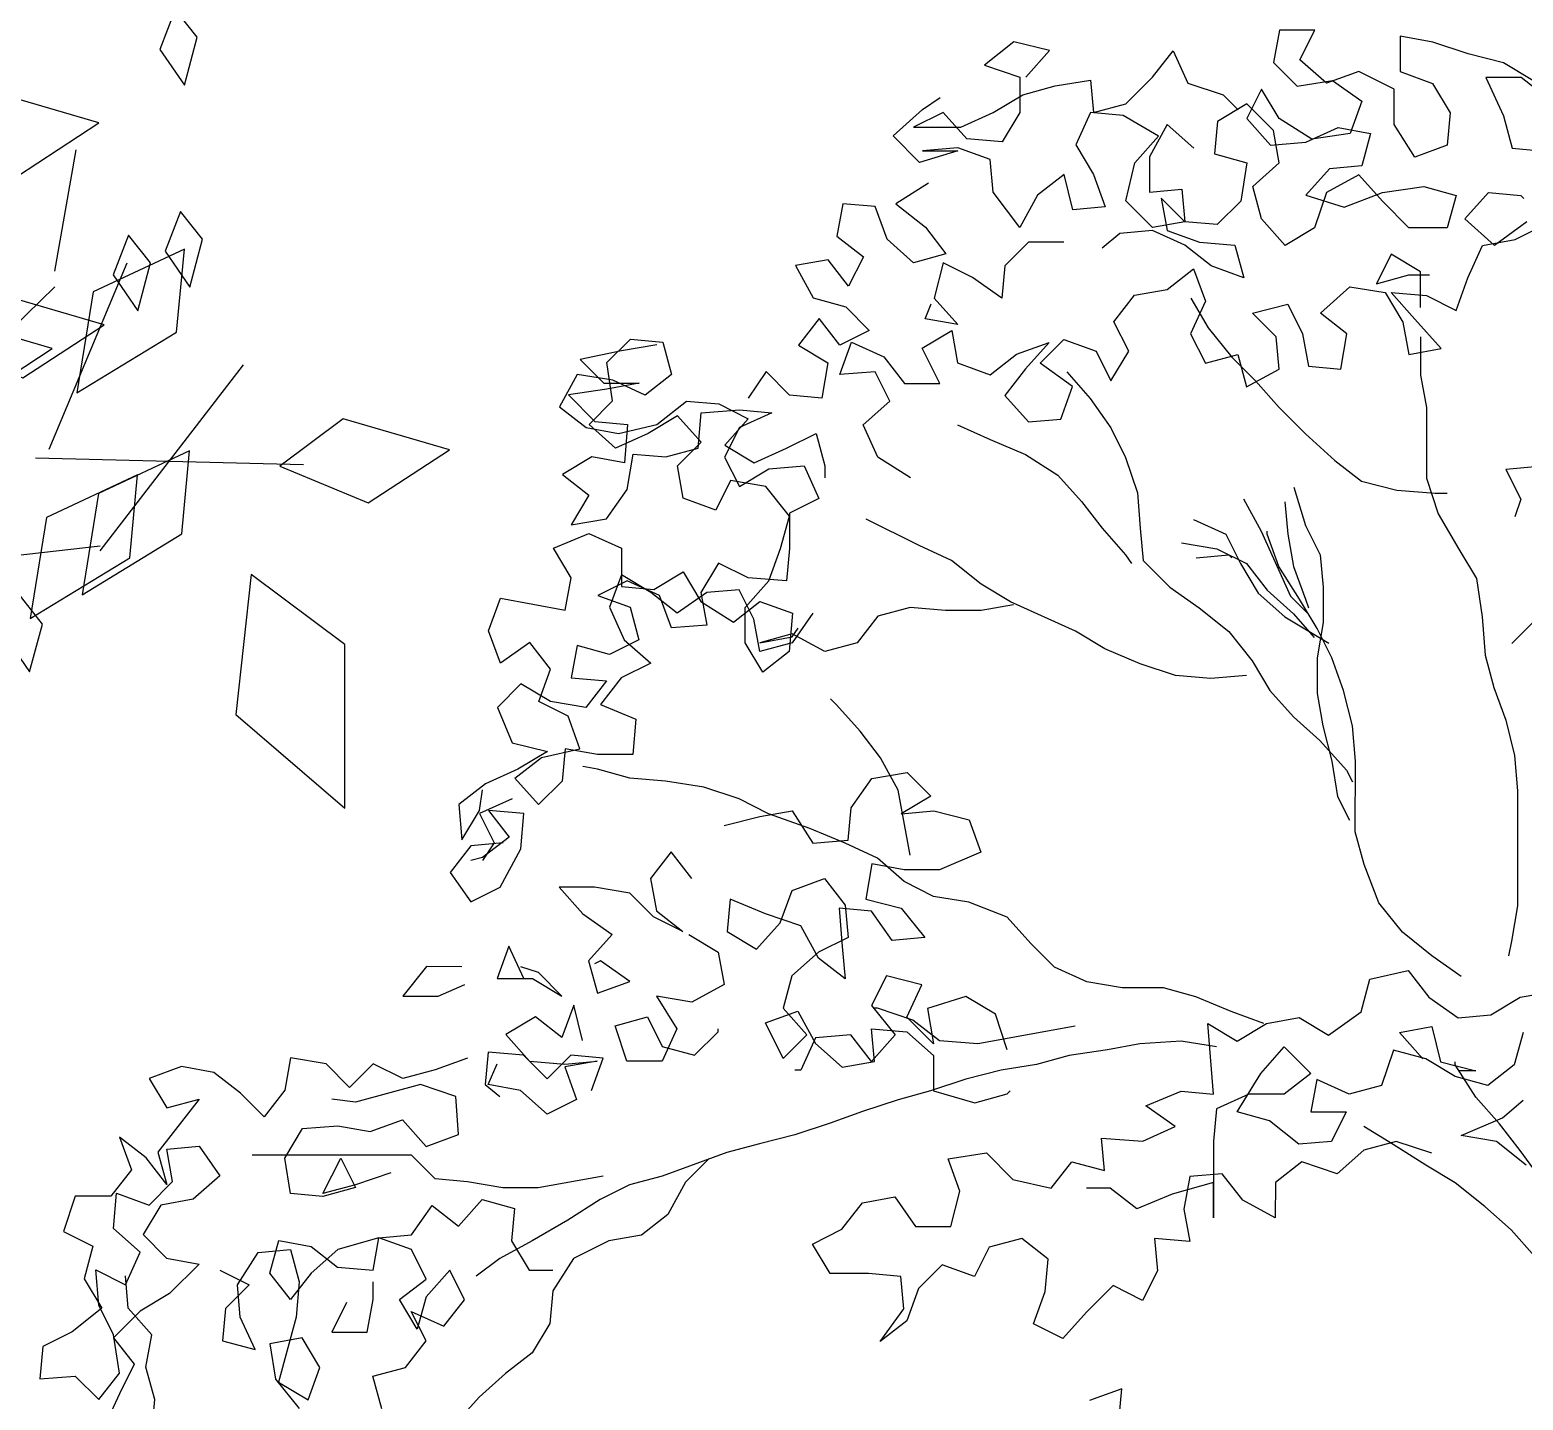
# Model space of a CAD drawing. Header units: millimetres. Extents: x 684983 to 685377, y 990360 to 990509.
# Drawn here: x 685172.083 to 685172.813, y 990442.397 to 990443.067 of the extents above; entities that cross this region are included whole.
import ezdxf

# ---------------------------------------------------------------- set-up
doc = ezdxf.new("R2010")
doc.units = ezdxf.units.MM
for name, color, linetype in [('GUAVA TREE', 7, 'Continuous'), ('TEAK', 7, 'Continuous'), ('trees', 104, 'Continuous')]:
    doc.layers.add(name, color=color, linetype=linetype)

# ---------------------------------------------------------------- blocks, each defined once
blk = doc.blocks.new('A$C79224DEA')
at = {"layer": 'trees', "color": 99, "true_color": 0x1a511e}
for p, q in [((3.9307, 3.2749), (3.9461, 3.3631)), ((3.9264, 3.1457), (3.9831, 3.2811)), ((3.9635, 3.0718), (4.0676, 3.2068)), ((3.9165, 3.1392), (4.1112, 3.1345))]:
    blk.add_line(p, q, dxfattribs=at)
at = {"layer": 'trees', "color": 55, "true_color": 0x97922b}
blk.add_line((3.9306, 3.2635), (3.6042, 2.9454), dxfattribs=at)
at = {"layer": 'trees', "color": 47, "true_color": 0x8d6a35}
blk.add_line((3.9635, 3.0751), (3.8161, 3.0582), dxfattribs=at)
at = {"layer": 'trees', "color": 42, "true_color": 0xd28328}
for points in [[(4.0341, 3.4449), (4.0181, 3.4651), (4.0069, 3.4361), (4.0248, 3.4101)], [(3.8854, 3.4052), (3.8395, 3.3708), (3.9034, 3.3441), (3.9625, 3.3827)]]:
    blk.add_lwpolyline(points, close=True, dxfattribs=at)
at = {"layer": 'trees', "color": 55, "true_color": 0x97922b}
for points in [[(4.0379, 3.2982), (4.022, 3.3184), (4.0107, 3.2895), (4.0287, 3.2634)], [(4.019, 3.2307), (4.0247, 3.291), (3.9585, 3.26), (3.9466, 3.1865)], [(4.14, 3.1677), (4.0941, 3.1333), (4.1581, 3.1066), (4.2172, 3.1452)], [(3.985, 3.0667), (3.9907, 3.127), (3.9245, 3.096), (3.9127, 3.0225)], [(4.1412, 3.0036), (4.0733, 3.0545), (4.062, 2.9527), (4.1412, 2.8848)]]:
    blk.add_lwpolyline(points, close=True, dxfattribs=at)
at = {"layer": 'trees', "color": 99, "true_color": 0x1a511e}
for points in [[(4.0001, 3.2809), (3.9842, 3.3011), (3.9729, 3.2722), (3.9909, 3.2461)], [(3.8892, 3.2585), (3.8433, 3.2241), (3.9073, 3.1974), (3.9664, 3.236)], [(3.8515, 3.2412), (3.8055, 3.2068), (3.8695, 3.1801), (3.9286, 3.2187)], [(4.0228, 3.084), (4.0285, 3.1443), (3.9623, 3.1133), (3.9505, 3.0398)], [(3.9216, 3.0185), (3.9057, 3.0387), (3.8944, 3.0098), (3.9123, 2.9837)]]:
    blk.add_lwpolyline(points, close=True, dxfattribs=at)
blk = doc.blocks.new('A$C25655A80')
at = {"color": 62}
for p, q in [((-0.44135, 1.98261), (-0.44328, 1.97204)), ((-0.42981, 1.9826), (-0.44135, 1.98261)), ((-0.43463, 1.97299), (-0.42981, 1.9826)), ((-0.52787, 1.97884), (-0.53749, 1.97116)), ((-0.51633, 1.97595), (-0.52787, 1.97884)), ((-0.40193, 1.98065), (-0.40194, 1.96911)), ((-0.39136, 1.97872), (-0.40193, 1.98065)), ((-0.37983, 1.97486), (-0.39136, 1.97872)), ((-0.52403, 1.9673), (-0.51633, 1.97595)), ((-0.4827, 1.96727), (-0.47596, 1.97591)), ((-0.47596, 1.97591), (-0.47116, 1.96533)), ((-0.44328, 1.97204), (-0.43559, 1.96434)), ((-0.42598, 1.96529), (-0.43463, 1.97299)), ((-0.3683, 1.97197), (-0.37983, 1.97486)), ((-0.35869, 1.96619), (-0.3683, 1.97197)), ((-0.53749, 1.97116), (-0.52595, 1.96731)), ((-0.52595, 1.96731), (-0.52596, 1.95577)), ((-0.49136, 1.95862), (-0.4827, 1.96727)), ((-0.4154, 1.96913), (-0.42598, 1.96529)), ((-0.40387, 1.96335), (-0.4154, 1.96913)), ((-0.40194, 1.96911), (-0.39137, 1.96526)), ((-0.37407, 1.96717), (-0.36831, 1.95466)), ((-0.36253, 1.96716), (-0.37407, 1.96717)), ((-0.35389, 1.96042), (-0.36253, 1.96716)), ((-0.525, 1.96154), (-0.51442, 1.96441)), ((-0.51442, 1.96441), (-0.50288, 1.96632)), ((-0.50288, 1.96632), (-0.50193, 1.95575)), ((-0.47116, 1.96533), (-0.45963, 1.96148)), ((-0.44713, 1.96339), (-0.45195, 1.95378)), ((-0.44137, 1.95377), (-0.44713, 1.96339)), ((-0.43559, 1.96434), (-0.42406, 1.96625)), ((-0.42406, 1.96625), (-0.41445, 1.95951)), ((-0.40388, 1.95181), (-0.40387, 1.96335)), ((-0.39137, 1.96526), (-0.38561, 1.95564)), ((-0.55769, 1.95676), (-0.55192, 1.9606)), ((-0.53462, 1.95578), (-0.525, 1.96154)), ((-0.50193, 1.95575), (-0.49136, 1.95862)), ((-0.45194, 1.95859), (-0.46156, 1.95283)), ((-0.45963, 1.96148), (-0.45483, 1.95667)), ((-0.4433, 1.94993), (-0.45194, 1.95859)), ((-0.41445, 1.95951), (-0.41831, 1.94894)), ((-0.56731, 1.94812), (-0.55769, 1.95676)), ((-0.55096, 1.95579), (-0.56058, 1.95099)), ((-0.54328, 1.94713), (-0.55096, 1.95579)), ((-0.5452, 1.95098), (-0.53462, 1.95578)), ((-0.52596, 1.95577), (-0.53174, 1.94616)), ((-0.50289, 1.95575), (-0.50771, 1.94518)), ((-0.49232, 1.95478), (-0.50289, 1.95575)), ((-0.48079, 1.94804), (-0.49232, 1.95478)), ((-0.46156, 1.95283), (-0.46253, 1.94225)), ((-0.45195, 1.95378), (-0.44426, 1.94512)), ((-0.4308, 1.94703), (-0.44137, 1.95377)), ((-0.38561, 1.95564), (-0.38659, 1.94507)), ((-0.36831, 1.95466), (-0.36544, 1.94409)), ((-0.55866, 1.93946), (-0.56731, 1.94812)), ((-0.56058, 1.95099), (-0.5452, 1.95098)), ((-0.48849, 1.93939), (-0.48079, 1.94804)), ((-0.4779, 1.95188), (-0.48368, 1.94131)), ((-0.46926, 1.94418), (-0.4779, 1.95188)), ((-0.44139, 1.93935), (-0.4433, 1.94993)), ((-0.43273, 1.94607), (-0.42215, 1.95087)), ((-0.41831, 1.94894), (-0.4308, 1.94703)), ((-0.42215, 1.95087), (-0.41158, 1.94894)), ((-0.41158, 1.94894), (-0.41447, 1.93836)), ((-0.39716, 1.94123), (-0.40388, 1.95181)), ((-0.54616, 1.94329), (-0.55866, 1.93946)), ((-0.54616, 1.94425), (-0.5577, 1.9433)), ((-0.5577, 1.9433), (-0.54616, 1.94329)), ((-0.53559, 1.9404), (-0.54616, 1.94425)), ((-0.53174, 1.94616), (-0.54328, 1.94713)), ((-0.50771, 1.94518), (-0.50195, 1.93556)), ((-0.44426, 1.94512), (-0.43273, 1.94607)), ((-0.38659, 1.94507), (-0.39716, 1.94123)), ((-0.36544, 1.94409), (-0.35486, 1.94312)), ((-0.53464, 1.92982), (-0.53559, 1.9404)), ((-0.49138, 1.9269), (-0.48849, 1.93939)), ((-0.48368, 1.94131), (-0.48369, 1.92978)), ((-0.46253, 1.94225), (-0.45196, 1.93936)), ((-0.45196, 1.93936), (-0.45389, 1.92686)), ((-0.45004, 1.93167), (-0.44139, 1.93935)), ((-0.41447, 1.93836), (-0.42504, 1.93741)), ((-0.51156, 1.93557), (-0.52022, 1.92885)), ((-0.50869, 1.92403), (-0.51156, 1.93557)), ((-0.50195, 1.93556), (-0.49812, 1.92498)), ((-0.42504, 1.93741), (-0.43274, 1.92877)), ((-0.41543, 1.93548), (-0.42601, 1.92972)), ((-0.40775, 1.92682), (-0.41543, 1.93548)), ((-0.55579, 1.93273), (-0.56637, 1.92601)), ((-0.526, 1.91828), (-0.53464, 1.92982)), ((-0.52022, 1.92885), (-0.526, 1.91828)), ((-0.48369, 1.92978), (-0.47312, 1.93073)), ((-0.47312, 1.93073), (-0.47216, 1.92015)), ((-0.44717, 1.92109), (-0.45004, 1.93167)), ((-0.43274, 1.92877), (-0.42025, 1.92491)), ((-0.42601, 1.92972), (-0.42987, 1.91819)), ((-0.42025, 1.92491), (-0.40775, 1.92971)), ((-0.40775, 1.92971), (-0.39429, 1.93162)), ((-0.39429, 1.93162), (-0.38372, 1.92872)), ((-0.38372, 1.92872), (-0.38661, 1.91815)), ((-0.38084, 1.92103), (-0.37314, 1.92967)), ((-0.37314, 1.92967), (-0.36257, 1.9287)), ((-0.36257, 1.9287), (-0.36161, 1.92774)), ((-0.58367, 1.92602), (-0.5856, 1.91545)), ((-0.5731, 1.92505), (-0.58367, 1.92602)), ((-0.56926, 1.91447), (-0.5731, 1.92505)), ((-0.56637, 1.92601), (-0.55676, 1.91831)), ((-0.49812, 1.92498), (-0.50869, 1.92403)), ((-0.48274, 1.91824), (-0.49138, 1.9269)), ((-0.47985, 1.92785), (-0.47793, 1.91727)), ((-0.47216, 1.92015), (-0.47985, 1.92785)), ((-0.45389, 1.92686), (-0.46159, 1.91918)), ((-0.39911, 1.91816), (-0.40775, 1.92682)), ((-0.55676, 1.91831), (-0.55004, 1.90965)), ((-0.47216, 1.92015), (-0.48274, 1.91824)), ((-0.46159, 1.91918), (-0.47216, 1.92015)), ((-0.43949, 1.91243), (-0.44717, 1.92109)), ((-0.42987, 1.91819), (-0.43949, 1.91243)), ((-0.37123, 1.91237), (-0.38084, 1.92103)), ((-0.36065, 1.92005), (-0.37123, 1.91237)), ((-0.3645, 1.91429), (-0.35489, 1.91908)), ((-0.5856, 1.91545), (-0.57696, 1.90871)), ((-0.56062, 1.90678), (-0.56926, 1.91447)), ((-0.52312, 1.91347), (-0.53082, 1.90579)), ((-0.51158, 1.91346), (-0.52312, 1.91347)), ((-0.49332, 1.91633), (-0.49909, 1.91153)), ((-0.48274, 1.91728), (-0.49332, 1.91633)), ((-0.47217, 1.91246), (-0.48274, 1.91728)), ((-0.47793, 1.91727), (-0.46736, 1.91342)), ((-0.46736, 1.91342), (-0.45583, 1.91245)), ((-0.38661, 1.91815), (-0.39911, 1.91816)), ((-0.37508, 1.91237), (-0.3645, 1.91429)), ((-0.57696, 1.90871), (-0.58177, 1.8991)), ((-0.55004, 1.90965), (-0.56062, 1.90678)), ((-0.46353, 1.90572), (-0.47217, 1.91246)), ((-0.45583, 1.91245), (-0.45295, 1.90187)), ((-0.40488, 1.90952), (-0.4097, 1.89991)), ((-0.39528, 1.90374), (-0.40488, 1.90952)), ((-0.3799, 1.9018), (-0.37508, 1.91237)), ((-0.58849, 1.90776), (-0.59907, 1.90585)), ((-0.59907, 1.90585), (-0.59331, 1.89527)), ((-0.58177, 1.8991), (-0.58849, 1.90776)), ((-0.551, 1.90677), (-0.5539, 1.89523)), ((-0.54139, 1.90195), (-0.551, 1.90677)), ((-0.53082, 1.90579), (-0.53179, 1.89521)), ((-0.47795, 1.89805), (-0.46929, 1.90477)), ((-0.46929, 1.90477), (-0.46546, 1.89419)), ((-0.45295, 1.90187), (-0.46353, 1.90572)), ((-0.39529, 1.8922), (-0.39528, 1.90374)), ((-0.53179, 1.89521), (-0.54139, 1.90195)), ((-0.42797, 1.89031), (-0.41835, 1.89895)), ((-0.41835, 1.89895), (-0.40682, 1.89702)), ((-0.4097, 1.89991), (-0.39912, 1.90278)), ((-0.39912, 1.90278), (-0.39239, 1.90278)), ((-0.38375, 1.89123), (-0.3799, 1.9018)), ((-0.59331, 1.89527), (-0.58274, 1.89238)), ((-0.5539, 1.89523), (-0.54622, 1.88657)), ((-0.49527, 1.88749), (-0.48853, 1.89613)), ((-0.48853, 1.89613), (-0.47795, 1.89805)), ((-0.46546, 1.89419), (-0.47028, 1.88362)), ((-0.47026, 1.89516), (-0.46451, 1.88554)), ((-0.40682, 1.89702), (-0.40106, 1.8874)), ((-0.40489, 1.89702), (-0.39336, 1.89605)), ((-0.39721, 1.88836), (-0.40489, 1.89702)), ((-0.39336, 1.89605), (-0.38375, 1.89123)), ((-0.58274, 1.89238), (-0.57506, 1.88468)), ((-0.55679, 1.88851), (-0.55486, 1.89331)), ((-0.45008, 1.89033), (-0.43854, 1.89321)), ((-0.4424, 1.88263), (-0.45008, 1.89033)), ((-0.43854, 1.89321), (-0.43375, 1.88359)), ((-0.41933, 1.88357), (-0.42797, 1.89031)), ((-0.59139, 1.88854), (-0.59813, 1.87989)), ((-0.58467, 1.87988), (-0.59139, 1.88854)), ((-0.57506, 1.88468), (-0.58467, 1.87988)), ((-0.55776, 1.87889), (-0.54814, 1.88465)), ((-0.54622, 1.88657), (-0.55679, 1.88851)), ((-0.54814, 1.88465), (-0.54623, 1.87408)), ((-0.49047, 1.87787), (-0.49527, 1.88749)), ((-0.46451, 1.88554), (-0.45682, 1.87592)), ((-0.40106, 1.8874), (-0.39914, 1.87683)), ((-0.38857, 1.87874), (-0.39721, 1.88836)), ((-0.66062, 1.87418), (-0.65292, 1.88187)), ((-0.64427, 1.87994), (-0.65581, 1.87802)), ((-0.65292, 1.88187), (-0.64235, 1.88089)), ((-0.64235, 1.88089), (-0.63948, 1.87032)), ((-0.59813, 1.87989), (-0.58852, 1.87412)), ((-0.58468, 1.87027), (-0.58083, 1.88084)), ((-0.58083, 1.88084), (-0.57026, 1.87602)), ((-0.527, 1.87694), (-0.51642, 1.88078)), ((-0.51642, 1.88078), (-0.52412, 1.87213)), ((-0.51931, 1.87405), (-0.51161, 1.88174)), ((-0.51161, 1.88174), (-0.50104, 1.87788)), ((-0.47028, 1.88362), (-0.46548, 1.874)), ((-0.44145, 1.87206), (-0.4424, 1.88263)), ((-0.43375, 1.88359), (-0.43183, 1.87301)), ((-0.42126, 1.87204), (-0.41933, 1.88357)), ((-0.39529, 1.88259), (-0.39531, 1.87009)), ((-0.65581, 1.87802), (-0.66927, 1.87515)), ((-0.66927, 1.87515), (-0.66159, 1.86745)), ((-0.57026, 1.87602), (-0.56354, 1.86736)), ((-0.552, 1.86735), (-0.55776, 1.87889)), ((-0.53566, 1.87022), (-0.527, 1.87694)), ((-0.50104, 1.87788), (-0.49624, 1.86826)), ((-0.49624, 1.86826), (-0.49047, 1.87787)), ((-0.46548, 1.874), (-0.4549, 1.87688)), ((-0.45682, 1.87592), (-0.44914, 1.86822)), ((-0.4549, 1.87688), (-0.45203, 1.8663)), ((-0.39914, 1.87683), (-0.38857, 1.87874)), ((-0.67024, 1.87035), (-0.67602, 1.85978)), ((-0.6587, 1.86841), (-0.67024, 1.87035)), ((-0.65871, 1.86168), (-0.66062, 1.87418)), ((-0.63948, 1.87032), (-0.64813, 1.8636)), ((-0.60871, 1.87125), (-0.61449, 1.8626)), ((-0.60103, 1.86355), (-0.60871, 1.87125)), ((-0.58852, 1.87412), (-0.59046, 1.86258)), ((-0.57315, 1.87122), (-0.58468, 1.87027)), ((-0.56835, 1.8616), (-0.57315, 1.87122)), ((-0.54623, 1.87408), (-0.53566, 1.87022)), ((-0.52412, 1.87213), (-0.53086, 1.86349)), ((-0.50874, 1.86635), (-0.51931, 1.87405)), ((-0.51066, 1.87116), (-0.50298, 1.8625)), ((-0.45203, 1.8663), (-0.44145, 1.87206)), ((-0.43183, 1.87301), (-0.42126, 1.87204)), ((-0.39531, 1.87009), (-0.39339, 1.85952)), ((-0.66063, 1.86553), (-0.67313, 1.86362)), ((-0.66159, 1.86745), (-0.65005, 1.86744)), ((-0.65005, 1.86744), (-0.66063, 1.86553)), ((-0.64813, 1.8636), (-0.6587, 1.86841)), ((-0.56354, 1.86736), (-0.552, 1.86735)), ((-0.5126, 1.85578), (-0.50874, 1.86635)), ((-0.44914, 1.86822), (-0.44146, 1.85956)), ((-0.67602, 1.85978), (-0.66737, 1.85304)), ((-0.67313, 1.86362), (-0.66448, 1.85496)), ((-0.66641, 1.854), (-0.65871, 1.86168)), ((-0.6443, 1.85398), (-0.63468, 1.86166)), ((-0.63468, 1.86166), (-0.6241, 1.86069)), ((-0.6241, 1.86069), (-0.6145, 1.85588)), ((-0.59046, 1.86258), (-0.60103, 1.86355)), ((-0.57701, 1.85392), (-0.56835, 1.8616)), ((-0.53086, 1.86349), (-0.52317, 1.85483)), ((-0.50298, 1.8625), (-0.49626, 1.85288)), ((-0.66448, 1.85496), (-0.65391, 1.85399)), ((-0.63757, 1.85686), (-0.64718, 1.8511)), ((-0.62988, 1.8482), (-0.63757, 1.85686)), ((-0.63085, 1.84628), (-0.62987, 1.85781)), ((-0.62987, 1.85781), (-0.61738, 1.85876)), ((-0.6145, 1.85588), (-0.62219, 1.84723)), ((-0.61738, 1.85876), (-0.6068, 1.85779)), ((-0.6068, 1.85779), (-0.61738, 1.85299)), ((-0.52317, 1.85483), (-0.5126, 1.85578)), ((-0.44146, 1.85956), (-0.43281, 1.8509)), ((-0.39339, 1.85952), (-0.39341, 1.83645)), ((-0.66737, 1.85304), (-0.6568, 1.85111)), ((-0.65776, 1.8463), (-0.66641, 1.854)), ((-0.64718, 1.8511), (-0.65776, 1.8463)), ((-0.6568, 1.85111), (-0.6443, 1.85398)), ((-0.65391, 1.85399), (-0.65488, 1.84149)), ((-0.61738, 1.85299), (-0.6222, 1.84339)), ((-0.60201, 1.84625), (-0.59239, 1.85105)), ((-0.59239, 1.85105), (-0.58952, 1.84047)), ((-0.57221, 1.84334), (-0.57701, 1.85392)), ((-0.54625, 1.85389), (-0.53568, 1.84907)), ((-0.49626, 1.85288), (-0.49146, 1.84327)), ((-0.43281, 1.8509), (-0.42321, 1.84224)), ((-0.64142, 1.8434), (-0.63085, 1.84628)), ((-0.63758, 1.84052), (-0.62988, 1.8482)), ((-0.62219, 1.84723), (-0.61259, 1.84145)), ((-0.61259, 1.84145), (-0.60201, 1.84625)), ((-0.53568, 1.84907), (-0.52414, 1.84426)), ((-0.66546, 1.84343), (-0.67507, 1.83767)), ((-0.65488, 1.84149), (-0.66546, 1.84343)), ((-0.65393, 1.83284), (-0.652, 1.84437)), ((-0.652, 1.84437), (-0.64142, 1.8434)), ((-0.63567, 1.82994), (-0.63758, 1.84052)), ((-0.6222, 1.84339), (-0.6174, 1.83377)), ((-0.60778, 1.83953), (-0.59625, 1.84048)), ((-0.59625, 1.84048), (-0.59145, 1.8299)), ((-0.58952, 1.84047), (-0.58952, 1.83663)), ((-0.56164, 1.8366), (-0.57221, 1.84334)), ((-0.52414, 1.84426), (-0.51358, 1.83752)), ((-0.49146, 1.84327), (-0.48763, 1.83173)), ((-0.42321, 1.84224), (-0.41456, 1.83551)), ((-0.67507, 1.83767), (-0.66643, 1.83093)), ((-0.62028, 1.83569), (-0.6251, 1.82608)), ((-0.60875, 1.83376), (-0.62028, 1.83569)), ((-0.6174, 1.83377), (-0.60778, 1.83953)), ((-0.51358, 1.83752), (-0.50589, 1.82886)), ((-0.41456, 1.83551), (-0.40303, 1.83261)), ((-0.39341, 1.83645), (-0.38958, 1.82491)), ((-0.35688, 1.84026), (-0.36746, 1.83931)), ((-0.36746, 1.83931), (-0.36266, 1.82969)), ((-0.66643, 1.83093), (-0.67221, 1.82132)), ((-0.66067, 1.82323), (-0.65393, 1.83284)), ((-0.60107, 1.82414), (-0.60875, 1.83376)), ((-0.48763, 1.83173), (-0.48668, 1.82019)), ((-0.43668, 1.8336), (-0.43284, 1.8211)), ((-0.40303, 1.83261), (-0.39053, 1.83164)), ((-0.39053, 1.83164), (-0.38669, 1.83163)), ((-0.6251, 1.82608), (-0.63567, 1.82994)), ((-0.59145, 1.8299), (-0.60107, 1.8251)), ((-0.50589, 1.82886), (-0.49917, 1.8202)), ((-0.45302, 1.82977), (-0.44726, 1.81919)), ((-0.43956, 1.8288), (-0.43861, 1.81822)), ((-0.36266, 1.82969), (-0.36459, 1.82392)), ((-0.67221, 1.82132), (-0.66067, 1.82323)), ((-0.60396, 1.81357), (-0.60107, 1.82414)), ((-0.60107, 1.8251), (-0.60108, 1.81357)), ((-0.55878, 1.81449), (-0.57607, 1.82316)), ((-0.46937, 1.82306), (-0.4588, 1.81824)), ((-0.43284, 1.8211), (-0.42804, 1.81148)), ((-0.38958, 1.82491), (-0.38286, 1.81337)), ((-0.67798, 1.81364), (-0.66644, 1.81843)), ((-0.66644, 1.81843), (-0.65587, 1.81362)), ((-0.49917, 1.8202), (-0.49149, 1.81154)), ((-0.48668, 1.82019), (-0.48572, 1.80962)), ((-0.4588, 1.81824), (-0.454, 1.80862)), ((-0.44726, 1.81919), (-0.43767, 1.79804)), ((-0.44534, 1.81823), (-0.44534, 1.81919)), ((-0.44151, 1.80765), (-0.44534, 1.81823)), ((-0.43861, 1.81822), (-0.4367, 1.80765)), ((-0.67222, 1.80402), (-0.67798, 1.81364)), ((-0.65587, 1.81362), (-0.65588, 1.80112)), ((-0.60782, 1.803), (-0.60396, 1.81357)), ((-0.60108, 1.81357), (-0.60205, 1.80299)), ((-0.54821, 1.80967), (-0.55878, 1.81449)), ((-0.49149, 1.81154), (-0.48957, 1.80866)), ((-0.47322, 1.81537), (-0.46169, 1.81344)), ((-0.46842, 1.81056), (-0.45784, 1.81151)), ((-0.46169, 1.81344), (-0.45208, 1.80862)), ((-0.45784, 1.81151), (-0.45688, 1.81055)), ((-0.42804, 1.81148), (-0.42709, 1.80091)), ((-0.38286, 1.81337), (-0.3771, 1.80375)), ((-0.62415, 1.80878), (-0.62993, 1.79917)), ((-0.61454, 1.80397), (-0.62415, 1.80878)), ((-0.5386, 1.80197), (-0.54821, 1.80967)), ((-0.48572, 1.80962), (-0.47708, 1.80096)), ((-0.454, 1.80862), (-0.44824, 1.79901)), ((-0.45208, 1.80862), (-0.44536, 1.79997)), ((-0.43479, 1.79707), (-0.44151, 1.80765)), ((-0.4367, 1.80765), (-0.43286, 1.79707)), ((-0.67415, 1.79345), (-0.67222, 1.80402)), ((-0.65396, 1.80304), (-0.66357, 1.79824)), ((-0.65588, 1.80496), (-0.65973, 1.79439)), ((-0.64627, 1.79919), (-0.65588, 1.80496)), ((-0.64339, 1.79822), (-0.65396, 1.80304)), ((-0.64531, 1.80015), (-0.63569, 1.80591)), ((-0.63569, 1.80591), (-0.62993, 1.79629)), ((-0.61551, 1.79435), (-0.60782, 1.803)), ((-0.60205, 1.80299), (-0.61454, 1.80397)), ((-0.52899, 1.7962), (-0.5386, 1.80197)), ((-0.3771, 1.80375), (-0.37519, 1.79125)), ((-0.69915, 1.78674), (-0.6953, 1.79731)), ((-0.6953, 1.79731), (-0.67415, 1.79345)), ((-0.66357, 1.79824), (-0.653, 1.79439)), ((-0.65588, 1.80112), (-0.64531, 1.80015)), ((-0.63763, 1.79245), (-0.64627, 1.79919)), ((-0.63955, 1.78765), (-0.64339, 1.79822)), ((-0.62801, 1.79917), (-0.63763, 1.79245)), ((-0.62993, 1.79917), (-0.62802, 1.7886)), ((-0.61743, 1.80012), (-0.62801, 1.79917)), ((-0.61263, 1.79051), (-0.61743, 1.80012)), ((-0.47708, 1.80096), (-0.46747, 1.79422)), ((-0.44824, 1.79901), (-0.4396, 1.79131)), ((-0.44536, 1.79997), (-0.43671, 1.79227)), ((-0.43767, 1.79804), (-0.43191, 1.79226)), ((-0.42903, 1.78745), (-0.43479, 1.79707)), ((-0.43286, 1.79707), (-0.4319, 1.79418)), ((-0.42709, 1.80091), (-0.4271, 1.78937)), ((-0.65973, 1.79439), (-0.65494, 1.78381)), ((-0.653, 1.79439), (-0.65013, 1.78381)), ((-0.62993, 1.79629), (-0.61936, 1.78955)), ((-0.61936, 1.78955), (-0.61071, 1.79627)), ((-0.61552, 1.78282), (-0.61551, 1.79435)), ((-0.61071, 1.79627), (-0.60013, 1.79242)), ((-0.60013, 1.79242), (-0.60111, 1.77992)), ((-0.59341, 1.79241), (-0.60014, 1.7828)), ((-0.56168, 1.7943), (-0.57226, 1.79143)), ((-0.55015, 1.79333), (-0.56168, 1.7943)), ((-0.53861, 1.79332), (-0.55015, 1.79333)), ((-0.52803, 1.79523), (-0.53861, 1.79332)), ((-0.50785, 1.78656), (-0.52899, 1.7962)), ((-0.46747, 1.79422), (-0.45787, 1.78652)), ((-0.43671, 1.79227), (-0.42999, 1.78457)), ((-0.69532, 1.77616), (-0.69915, 1.78674)), ((-0.62802, 1.7886), (-0.63955, 1.78765)), ((-0.61072, 1.77993), (-0.61263, 1.79051)), ((-0.60014, 1.78473), (-0.59822, 1.78761)), ((-0.57226, 1.79143), (-0.57899, 1.78278)), ((-0.4396, 1.79131), (-0.42519, 1.78264)), ((-0.4271, 1.78937), (-0.42904, 1.77784)), ((-0.42423, 1.77784), (-0.42903, 1.78745)), ((-0.37519, 1.79125), (-0.37424, 1.77875)), ((-0.35885, 1.78931), (-0.36559, 1.78259)), ((-0.6857, 1.78288), (-0.69532, 1.77616)), ((-0.67898, 1.77422), (-0.6857, 1.78288)), ((-0.67032, 1.78191), (-0.67225, 1.77133)), ((-0.65975, 1.77901), (-0.67032, 1.78191)), ((-0.65013, 1.78381), (-0.65975, 1.77901)), ((-0.65494, 1.78381), (-0.64629, 1.77612)), ((-0.60976, 1.7732), (-0.61552, 1.78282)), ((-0.60014, 1.78569), (-0.61072, 1.78281)), ((-0.61072, 1.78281), (-0.60014, 1.78473)), ((-0.60014, 1.7828), (-0.61072, 1.77993)), ((-0.58957, 1.77991), (-0.60014, 1.78569)), ((-0.57899, 1.78278), (-0.58957, 1.77991)), ((-0.49825, 1.78079), (-0.50785, 1.78656)), ((-0.45787, 1.78652), (-0.45019, 1.7769)), ((-0.60111, 1.77992), (-0.60976, 1.7732)), ((-0.48672, 1.77597), (-0.49825, 1.78079)), ((-0.42904, 1.77784), (-0.42905, 1.7663)), ((-0.42039, 1.76726), (-0.42423, 1.77784)), ((-0.37424, 1.77875), (-0.37137, 1.76817)), ((-0.68283, 1.76365), (-0.67898, 1.77422)), ((-0.64629, 1.77612), (-0.65591, 1.77132)), ((-0.47518, 1.77211), (-0.48672, 1.77597)), ((-0.45019, 1.7769), (-0.44443, 1.76728)), ((-0.6886, 1.76943), (-0.69629, 1.76174)), ((-0.67899, 1.76365), (-0.6886, 1.76943)), ((-0.67225, 1.77133), (-0.66072, 1.77036)), ((-0.66072, 1.77036), (-0.66745, 1.76172)), ((-0.65591, 1.77132), (-0.66265, 1.76267)), ((-0.46365, 1.77114), (-0.47518, 1.77211)), ((-0.45211, 1.77209), (-0.46365, 1.77114)), ((-0.44443, 1.76728), (-0.43674, 1.75862)), ((-0.41752, 1.75572), (-0.42039, 1.76726)), ((-0.37137, 1.76817), (-0.36753, 1.7576)), ((-0.67322, 1.75884), (-0.68283, 1.76365)), ((-0.66745, 1.76172), (-0.67899, 1.76365)), ((-0.66265, 1.76267), (-0.65112, 1.75786)), ((-0.58574, 1.7626), (-0.58766, 1.76453)), ((-0.57806, 1.75394), (-0.58574, 1.7626)), ((-0.42905, 1.7663), (-0.42713, 1.75573)), ((-0.69629, 1.76174), (-0.6915, 1.7502)), ((-0.66939, 1.74826), (-0.67322, 1.75884)), ((-0.65112, 1.75786), (-0.65209, 1.74632)), ((-0.43674, 1.75862), (-0.4281, 1.75092)), ((-0.36753, 1.7576), (-0.36466, 1.74606)), ((-0.57134, 1.74529), (-0.57806, 1.75394)), ((-0.42713, 1.75573), (-0.42426, 1.74419)), ((-0.41657, 1.74418), (-0.41752, 1.75572)), ((-0.6915, 1.7502), (-0.67996, 1.74731)), ((-0.68189, 1.74539), (-0.66939, 1.74826)), ((-0.6742, 1.74826), (-0.67517, 1.73769)), ((-0.66362, 1.74633), (-0.6742, 1.74826)), ((-0.4281, 1.75092), (-0.41946, 1.7413)), ((-0.69055, 1.73867), (-0.68189, 1.74539)), ((-0.67996, 1.74731), (-0.68958, 1.74155)), ((-0.65209, 1.74632), (-0.66362, 1.74633)), ((-0.56558, 1.73471), (-0.57134, 1.74529)), ((-0.42426, 1.74419), (-0.42235, 1.73265)), ((-0.41659, 1.72111), (-0.41657, 1.74418)), ((-0.36466, 1.74606), (-0.36371, 1.73452)), ((-0.68958, 1.74155), (-0.70016, 1.73675)), ((-0.68286, 1.73001), (-0.69055, 1.73867)), ((-0.66363, 1.74153), (-0.66843, 1.74249)), ((-0.65306, 1.73863), (-0.66363, 1.74153)), ((-0.64152, 1.73766), (-0.65306, 1.73863)), ((-0.58097, 1.72895), (-0.57423, 1.73856)), ((-0.57423, 1.73856), (-0.56269, 1.74047)), ((-0.56269, 1.74047), (-0.55501, 1.73277)), ((-0.41946, 1.7413), (-0.41754, 1.73745)), ((-0.70016, 1.73675), (-0.70882, 1.73003)), ((-0.70209, 1.7281), (-0.70112, 1.73483)), ((-0.67517, 1.73769), (-0.68286, 1.73001)), ((-0.62903, 1.73573), (-0.64152, 1.73766)), ((-0.61749, 1.73187), (-0.62903, 1.73573)), ((-0.56175, 1.71355), (-0.56558, 1.73471)), ((-0.36371, 1.73452), (-0.36374, 1.69703)), ((-0.70882, 1.73003), (-0.70787, 1.71849)), ((-0.69151, 1.73194), (-0.70209, 1.72714)), ((-0.60788, 1.72705), (-0.61749, 1.73187)), ((-0.58194, 1.71838), (-0.58097, 1.72895)), ((-0.55501, 1.73277), (-0.56463, 1.72702)), ((-0.42235, 1.73265), (-0.41851, 1.72496)), ((-0.70787, 1.71849), (-0.70209, 1.7281)), ((-0.70209, 1.72714), (-0.69729, 1.71752)), ((-0.69921, 1.7281), (-0.69249, 1.71944)), ((-0.68767, 1.72713), (-0.69921, 1.7281)), ((-0.68864, 1.71559), (-0.68767, 1.72713)), ((-0.62231, 1.72322), (-0.61077, 1.7261)), ((-0.61077, 1.7261), (-0.60019, 1.72801)), ((-0.59443, 1.72224), (-0.60788, 1.72705)), ((-0.60019, 1.72801), (-0.59347, 1.71743)), ((-0.56463, 1.72702), (-0.55405, 1.72797)), ((-0.55405, 1.72797), (-0.54252, 1.72507)), ((-0.54252, 1.72507), (-0.53868, 1.71449)), ((-0.69249, 1.71944), (-0.70114, 1.71272)), ((-0.5829, 1.71742), (-0.59443, 1.72224)), ((-0.41372, 1.71053), (-0.41659, 1.72111)), ((-0.70499, 1.71657), (-0.71172, 1.70792)), ((-0.69441, 1.71752), (-0.70499, 1.71657)), ((-0.69729, 1.71752), (-0.70114, 1.71176)), ((-0.69539, 1.7031), (-0.68864, 1.71559)), ((-0.63962, 1.71459), (-0.64636, 1.70594)), ((-0.6329, 1.70593), (-0.63962, 1.71459)), ((-0.59347, 1.71743), (-0.58194, 1.71838)), ((-0.57233, 1.7126), (-0.5829, 1.71742)), ((-0.53868, 1.71449), (-0.55215, 1.70874)), ((-0.70114, 1.71272), (-0.70499, 1.71176)), ((-0.57425, 1.71068), (-0.57619, 1.69915)), ((-0.56368, 1.70875), (-0.57425, 1.71068)), ((-0.56368, 1.7049), (-0.57233, 1.7126)), ((-0.40892, 1.69803), (-0.41372, 1.71053)), ((-0.71172, 1.70792), (-0.705, 1.6983)), ((-0.64636, 1.70594), (-0.64444, 1.69537)), ((-0.60022, 1.70205), (-0.58964, 1.70589)), ((-0.58964, 1.70589), (-0.58292, 1.69723)), ((-0.55215, 1.70874), (-0.56368, 1.70875)), ((-0.55408, 1.70009), (-0.56368, 1.7049)), ((-0.705, 1.6983), (-0.69539, 1.7031)), ((-0.67616, 1.70308), (-0.66848, 1.69443)), ((-0.66462, 1.70307), (-0.67616, 1.70308)), ((-0.65309, 1.70114), (-0.66462, 1.70307)), ((-0.64541, 1.69344), (-0.65309, 1.70114)), ((-0.62041, 1.69919), (-0.62138, 1.68862)), ((-0.60888, 1.69437), (-0.62041, 1.69919)), ((-0.60407, 1.69148), (-0.60022, 1.70205)), ((-0.57619, 1.69915), (-0.56465, 1.69625)), ((-0.54254, 1.69816), (-0.55408, 1.70009)), ((-0.66848, 1.69443), (-0.65887, 1.68769)), ((-0.64444, 1.69537), (-0.6358, 1.68863)), ((-0.59734, 1.69052), (-0.60888, 1.69437)), ((-0.57427, 1.6953), (-0.58484, 1.69627)), ((-0.58484, 1.69627), (-0.58389, 1.68377)), ((-0.58292, 1.69723), (-0.58197, 1.68666)), ((-0.56755, 1.68568), (-0.57427, 1.6953)), ((-0.56465, 1.69625), (-0.55697, 1.68663)), ((-0.53005, 1.69334), (-0.54254, 1.69816)), ((-0.40124, 1.68841), (-0.40892, 1.69803)), ((-0.36374, 1.69703), (-0.36567, 1.6855)), ((-0.6358, 1.68863), (-0.64541, 1.69344)), ((-0.61177, 1.68284), (-0.60407, 1.69148)), ((-0.59159, 1.67994), (-0.59734, 1.69052)), ((-0.52237, 1.68468), (-0.53005, 1.69334)), ((-0.65887, 1.68769), (-0.66657, 1.67904)), ((-0.63388, 1.68767), (-0.62427, 1.68189)), ((-0.62138, 1.68862), (-0.61177, 1.68284)), ((-0.58197, 1.68666), (-0.59158, 1.68186)), ((-0.55697, 1.68663), (-0.56755, 1.68568)), ((-0.51468, 1.67698), (-0.52237, 1.68468)), ((-0.39163, 1.68071), (-0.40124, 1.68841)), ((-0.36567, 1.6855), (-0.36664, 1.68069)), ((-0.69252, 1.68387), (-0.69637, 1.6733)), ((-0.68772, 1.6733), (-0.69252, 1.68387)), ((-0.62427, 1.68189), (-0.62236, 1.67131)), ((-0.59158, 1.68186), (-0.60024, 1.67418)), ((-0.58294, 1.6732), (-0.59159, 1.67994)), ((-0.58389, 1.68377), (-0.58294, 1.6732)), ((-0.38203, 1.67398), (-0.39163, 1.68071)), ((-0.71944, 1.67717), (-0.72714, 1.66756)), ((-0.70791, 1.67716), (-0.71944, 1.67717)), ((-0.68291, 1.67521), (-0.68868, 1.67714)), ((-0.67523, 1.66752), (-0.68291, 1.67521)), ((-0.66657, 1.67904), (-0.66369, 1.66847)), ((-0.66272, 1.67904), (-0.66465, 1.67808)), ((-0.65312, 1.6723), (-0.66272, 1.67904)), ((-0.50411, 1.67217), (-0.51468, 1.67698)), ((-0.41183, 1.67304), (-0.39933, 1.67591)), ((-0.39933, 1.67591), (-0.39261, 1.66726)), ((-0.7156, 1.66755), (-0.70695, 1.67139)), ((-0.69637, 1.6733), (-0.68484, 1.67329)), ((-0.68484, 1.67329), (-0.67523, 1.66752)), ((-0.66369, 1.66847), (-0.65312, 1.6723)), ((-0.62236, 1.67131), (-0.63293, 1.66555)), ((-0.60024, 1.67418), (-0.60314, 1.6636)), ((-0.56948, 1.67415), (-0.5743, 1.66454)), ((-0.55795, 1.67125), (-0.56948, 1.67415)), ((-0.56276, 1.66068), (-0.55795, 1.67125)), ((-0.49258, 1.67023), (-0.50411, 1.67217)), ((-0.47912, 1.67022), (-0.49258, 1.67023)), ((-0.46855, 1.66733), (-0.47912, 1.67022)), ((-0.41472, 1.66247), (-0.41183, 1.67304)), ((-0.72714, 1.66756), (-0.7156, 1.66755)), ((-0.64447, 1.66749), (-0.63775, 1.65691)), ((-0.63293, 1.66555), (-0.64447, 1.66749)), ((-0.54353, 1.6674), (-0.55603, 1.66356)), ((-0.53392, 1.66162), (-0.54353, 1.6674)), ((-0.45702, 1.66251), (-0.46855, 1.66733)), ((-0.39261, 1.66726), (-0.383, 1.66052)), ((-0.37243, 1.66147), (-0.36281, 1.66723)), ((-0.36281, 1.66723), (-0.35127, 1.66914)), ((-0.68389, 1.66079), (-0.69351, 1.65504)), ((-0.67524, 1.65406), (-0.68389, 1.66079)), ((-0.67139, 1.66463), (-0.67524, 1.65406)), ((-0.66851, 1.65309), (-0.67139, 1.66463)), ((-0.65794, 1.65789), (-0.64736, 1.66076)), ((-0.64736, 1.66076), (-0.64256, 1.65114)), ((-0.60891, 1.6588), (-0.59833, 1.66264)), ((-0.60314, 1.6636), (-0.59545, 1.65495)), ((-0.59833, 1.66264), (-0.59257, 1.65206)), ((-0.5743, 1.66454), (-0.56661, 1.65492)), ((-0.57237, 1.66358), (-0.57334, 1.66358)), ((-0.56084, 1.65972), (-0.57237, 1.66358)), ((-0.55412, 1.65202), (-0.56276, 1.66068)), ((-0.55603, 1.66356), (-0.55412, 1.65202)), ((-0.53009, 1.65008), (-0.53392, 1.66162)), ((-0.44645, 1.65865), (-0.45702, 1.66251)), ((-0.44549, 1.65865), (-0.43491, 1.66057)), ((-0.43491, 1.66057), (-0.4253, 1.65479)), ((-0.4253, 1.65479), (-0.41472, 1.66247)), ((-0.383, 1.66052), (-0.37243, 1.66147)), ((-0.6541, 1.64635), (-0.65794, 1.65789)), ((-0.63775, 1.65691), (-0.64257, 1.64634)), ((-0.63199, 1.64825), (-0.62429, 1.65593)), ((-0.62429, 1.65593), (-0.62429, 1.65689)), ((-0.60315, 1.64726), (-0.60891, 1.6588)), ((-0.5743, 1.65685), (-0.56277, 1.65588)), ((-0.57335, 1.64627), (-0.5743, 1.65685)), ((-0.56277, 1.65588), (-0.55412, 1.64818)), ((-0.5522, 1.65298), (-0.56084, 1.65972)), ((-0.50797, 1.65775), (-0.5397, 1.65201)), ((-0.46471, 1.65867), (-0.45511, 1.65289)), ((-0.46281, 1.6356), (-0.46471, 1.65867)), ((-0.45511, 1.65289), (-0.44549, 1.65865)), ((-0.40223, 1.65573), (-0.39166, 1.65764)), ((-0.39455, 1.64707), (-0.40223, 1.65573)), ((-0.39166, 1.65764), (-0.38878, 1.6461)), ((-0.36186, 1.65569), (-0.36475, 1.64512)), ((-0.69351, 1.65504), (-0.68582, 1.64638)), ((-0.64256, 1.65114), (-0.63199, 1.64825)), ((-0.59545, 1.65495), (-0.60315, 1.64726)), ((-0.59257, 1.65398), (-0.59739, 1.64341)), ((-0.58103, 1.65493), (-0.59257, 1.65398)), ((-0.59257, 1.65206), (-0.58393, 1.64436)), ((-0.57431, 1.64627), (-0.58103, 1.65493)), ((-0.56661, 1.65492), (-0.57431, 1.64627)), ((-0.5397, 1.65201), (-0.5522, 1.65298)), ((-0.48683, 1.65196), (-0.49741, 1.65005)), ((-0.47337, 1.65291), (-0.48683, 1.65196)), ((-0.46184, 1.65098), (-0.47337, 1.65291)), ((-0.44742, 1.64231), (-0.43973, 1.65096)), ((-0.43973, 1.65096), (-0.43108, 1.6423)), ((-0.76369, 1.64741), (-0.76562, 1.63684)), ((-0.75215, 1.64548), (-0.76369, 1.64741)), ((-0.70601, 1.64736), (-0.71659, 1.64352)), ((-0.69928, 1.64927), (-0.70025, 1.6387)), ((-0.68774, 1.6483), (-0.69928, 1.64927)), ((-0.68006, 1.6406), (-0.68774, 1.6483)), ((-0.68582, 1.64638), (-0.67429, 1.6454)), ((-0.67236, 1.64829), (-0.68006, 1.6406)), ((-0.66371, 1.64636), (-0.67429, 1.64444)), ((-0.67429, 1.6454), (-0.66371, 1.64636)), ((-0.66179, 1.64732), (-0.67236, 1.64829)), ((-0.66565, 1.63675), (-0.66179, 1.64732)), ((-0.64257, 1.64634), (-0.6541, 1.64635)), ((-0.58393, 1.64436), (-0.57335, 1.64627)), ((-0.55412, 1.64818), (-0.55413, 1.63664)), ((-0.5099, 1.64814), (-0.52048, 1.64526)), ((-0.49741, 1.65005), (-0.5099, 1.64814)), ((-0.40416, 1.64996), (-0.40801, 1.63843)), ((-0.39359, 1.64707), (-0.40416, 1.64996)), ((-0.38398, 1.64129), (-0.39359, 1.64707)), ((-0.38878, 1.6461), (-0.37725, 1.64321)), ((-0.38398, 1.64514), (-0.38398, 1.6461)), ((-0.79926, 1.64456), (-0.80984, 1.64072)), ((-0.80984, 1.64072), (-0.80408, 1.6311)), ((-0.78869, 1.64263), (-0.79926, 1.64456)), ((-0.78004, 1.63589), (-0.78869, 1.64263)), ((-0.74447, 1.63778), (-0.75215, 1.64548)), ((-0.73677, 1.64546), (-0.74447, 1.63778)), ((-0.72717, 1.64065), (-0.73677, 1.64546)), ((-0.71659, 1.64352), (-0.72717, 1.64065)), ((-0.69929, 1.6387), (-0.6964, 1.64543)), ((-0.67429, 1.64444), (-0.67045, 1.63387)), ((-0.59739, 1.64341), (-0.59931, 1.64341)), ((-0.53202, 1.64335), (-0.54356, 1.64048)), ((-0.52048, 1.64526), (-0.53202, 1.64335)), ((-0.45513, 1.62982), (-0.44742, 1.64231)), ((-0.43108, 1.6423), (-0.43974, 1.63558)), ((-0.37726, 1.63456), (-0.38398, 1.64514)), ((-0.37341, 1.6384), (-0.38398, 1.64129)), ((-0.37725, 1.64321), (-0.38302, 1.64322)), ((-0.36475, 1.64512), (-0.37341, 1.6384)), ((-0.77236, 1.62819), (-0.78004, 1.63589)), ((-0.76562, 1.63684), (-0.77236, 1.62819)), ((-0.7214, 1.63872), (-0.74255, 1.63297)), ((-0.70987, 1.63486), (-0.7214, 1.63872)), ((-0.70025, 1.6387), (-0.69545, 1.63485)), ((-0.68872, 1.63677), (-0.69929, 1.6387)), ((-0.68007, 1.62907), (-0.68872, 1.63677)), ((-0.5551, 1.63664), (-0.56567, 1.63377)), ((-0.54356, 1.64048), (-0.5551, 1.63664)), ((-0.55413, 1.63664), (-0.54068, 1.63279)), ((-0.5301, 1.63566), (-0.52914, 1.63662)), ((-0.48493, 1.63177), (-0.47339, 1.63657)), ((-0.47339, 1.63657), (-0.46281, 1.6356)), ((-0.42916, 1.64037), (-0.43109, 1.6298)), ((-0.41859, 1.63556), (-0.42916, 1.64037)), ((-0.40801, 1.63843), (-0.41859, 1.63556)), ((-0.7935, 1.63398), (-0.80698, 1.61669)), ((-0.80408, 1.6311), (-0.7935, 1.63398)), ((-0.74255, 1.63297), (-0.75024, 1.63394)), ((-0.70892, 1.62237), (-0.70987, 1.63486)), ((-0.67045, 1.63387), (-0.68007, 1.62907)), ((-0.56567, 1.63377), (-0.57721, 1.62994)), ((-0.54068, 1.63279), (-0.5301, 1.63566)), ((-0.47532, 1.62504), (-0.48493, 1.63177)), ((-0.45128, 1.63559), (-0.46185, 1.63079)), ((-0.43974, 1.63558), (-0.45128, 1.63559)), ((-0.36957, 1.6259), (-0.37726, 1.63456)), ((-0.36861, 1.62782), (-0.36188, 1.63358)), ((-0.73776, 1.62335), (-0.72718, 1.62719)), ((-0.72718, 1.62719), (-0.71949, 1.61853)), ((-0.58779, 1.6261), (-0.59933, 1.62227)), ((-0.57721, 1.62994), (-0.58779, 1.6261)), ((-0.46185, 1.63079), (-0.46283, 1.62022)), ((-0.44455, 1.62693), (-0.45513, 1.62982)), ((-0.43495, 1.61923), (-0.44455, 1.62693)), ((-0.43109, 1.6298), (-0.41956, 1.62979)), ((-0.41956, 1.62979), (-0.42437, 1.62018)), ((-0.38207, 1.62207), (-0.36861, 1.62782)), ((-0.81947, 1.62151), (-0.81563, 1.61093)), ((-0.81082, 1.61477), (-0.81947, 1.62151)), ((-0.76564, 1.61473), (-0.75986, 1.62433)), ((-0.75986, 1.62433), (-0.74833, 1.62529)), ((-0.74833, 1.62529), (-0.73776, 1.62335)), ((-0.71949, 1.61853), (-0.70892, 1.62237)), ((-0.59933, 1.62227), (-0.61087, 1.61939)), ((-0.49935, 1.62121), (-0.4859, 1.62024)), ((-0.4984, 1.61064), (-0.49935, 1.62121)), ((-0.4859, 1.62024), (-0.47532, 1.62504)), ((-0.40419, 1.6192), (-0.4138, 1.62498)), ((-0.37054, 1.62013), (-0.38207, 1.62207)), ((-0.36285, 1.61724), (-0.36957, 1.6259)), ((-0.80698, 1.61669), (-0.8041, 1.60611)), ((-0.80409, 1.61765), (-0.79352, 1.6186)), ((-0.80218, 1.60707), (-0.80409, 1.61765)), ((-0.79352, 1.6186), (-0.78679, 1.60898)), ((-0.62144, 1.61652), (-0.6426, 1.60885)), ((-0.61087, 1.61939), (-0.62144, 1.61652)), ((-0.54935, 1.61453), (-0.53685, 1.61644)), ((-0.53685, 1.61644), (-0.52821, 1.60778)), ((-0.46283, 1.62022), (-0.46285, 1.59522)), ((-0.42437, 1.62018), (-0.43495, 1.61923)), ((-0.4138, 1.61729), (-0.42246, 1.60961)), ((-0.40323, 1.62016), (-0.4138, 1.61729)), ((-0.39362, 1.61246), (-0.40419, 1.6192)), ((-0.39169, 1.61631), (-0.40323, 1.62016)), ((-0.36093, 1.61243), (-0.37054, 1.62013)), ((-0.35517, 1.60666), (-0.36285, 1.61724)), ((-0.8041, 1.60611), (-0.81082, 1.61477)), ((-0.7243, 1.61565), (-0.77621, 1.6157)), ((-0.76373, 1.60319), (-0.76564, 1.61473)), ((-0.75315, 1.60318), (-0.74738, 1.61471)), ((-0.74738, 1.61471), (-0.74258, 1.60509)), ((-0.71662, 1.60795), (-0.7243, 1.61565)), ((-0.62721, 1.6146), (-0.63491, 1.60692)), ((-0.54551, 1.60395), (-0.54935, 1.61453)), ((-0.51571, 1.60489), (-0.50897, 1.61353)), ((-0.50897, 1.61353), (-0.4984, 1.61064)), ((-0.43399, 1.61346), (-0.44265, 1.60674)), ((-0.42246, 1.60961), (-0.43399, 1.61346)), ((-0.38401, 1.60669), (-0.39362, 1.61246)), ((-0.81563, 1.61093), (-0.82237, 1.60228)), ((-0.80987, 1.59939), (-0.80218, 1.60707)), ((-0.78679, 1.60898), (-0.79545, 1.6013)), ((-0.73104, 1.60989), (-0.74258, 1.60605)), ((-0.70605, 1.60698), (-0.71662, 1.60795)), ((-0.69451, 1.60505), (-0.70605, 1.60698)), ((-0.66183, 1.60886), (-0.68298, 1.60504)), ((-0.6426, 1.60885), (-0.65318, 1.60597)), ((-0.63491, 1.60692), (-0.64069, 1.59635)), ((-0.52821, 1.60778), (-0.51571, 1.60489)), ((-0.46284, 1.60676), (-0.4763, 1.60293)), ((-0.47053, 1.60869), (-0.47246, 1.59812)), ((-0.45995, 1.60964), (-0.47053, 1.60869)), ((-0.46285, 1.59522), (-0.46284, 1.60676)), ((-0.45323, 1.60098), (-0.45995, 1.60964)), ((-0.44265, 1.60674), (-0.44266, 1.59521)), ((-0.37441, 1.59899), (-0.38401, 1.60669)), ((-0.8339, 1.60229), (-0.83776, 1.59076)), ((-0.82237, 1.60228), (-0.8339, 1.60229)), ((-0.82142, 1.59171), (-0.82045, 1.60324)), ((-0.82045, 1.60324), (-0.80987, 1.59939)), ((-0.75316, 1.60222), (-0.76373, 1.60319)), ((-0.74258, 1.60509), (-0.75316, 1.60222)), ((-0.74258, 1.60605), (-0.75315, 1.60318)), ((-0.68298, 1.60504), (-0.69451, 1.60505)), ((-0.65318, 1.60597), (-0.66279, 1.60117)), ((-0.57724, 1.60013), (-0.56666, 1.60205)), ((-0.56666, 1.60205), (-0.55994, 1.59243)), ((-0.54841, 1.59242), (-0.54551, 1.60395)), ((-0.49649, 1.60487), (-0.50418, 1.60487)), ((-0.48784, 1.59813), (-0.49649, 1.60487)), ((-0.4763, 1.60293), (-0.48784, 1.59813)), ((-0.80603, 1.59938), (-0.81181, 1.58978)), ((-0.79545, 1.6013), (-0.80603, 1.59938)), ((-0.72433, 1.5897), (-0.71759, 1.5993)), ((-0.71759, 1.5993), (-0.70894, 1.59257)), ((-0.70894, 1.59257), (-0.70125, 1.60121)), ((-0.70125, 1.60121), (-0.69067, 1.59832)), ((-0.69067, 1.59832), (-0.69165, 1.58774)), ((-0.66279, 1.60117), (-0.67337, 1.59446)), ((-0.58398, 1.59149), (-0.57724, 1.60013)), ((-0.47246, 1.59812), (-0.47055, 1.58754)), ((-0.44266, 1.59521), (-0.45323, 1.60098)), ((-0.36576, 1.59129), (-0.37441, 1.59899)), ((-0.67337, 1.59446), (-0.68492, 1.58774)), ((-0.64069, 1.59635), (-0.64935, 1.58963)), ((-0.55994, 1.59243), (-0.54841, 1.59242)), ((-0.83776, 1.59076), (-0.82815, 1.58595)), ((-0.81277, 1.58401), (-0.82142, 1.59171)), ((-0.81181, 1.58978), (-0.80412, 1.58208)), ((-0.77048, 1.57724), (-0.76759, 1.58781)), ((-0.76759, 1.58781), (-0.75702, 1.58588)), ((-0.7349, 1.58874), (-0.74836, 1.58491)), ((-0.73684, 1.57817), (-0.7349, 1.58874)), ((-0.7349, 1.58874), (-0.72433, 1.5897)), ((-0.72433, 1.58489), (-0.7349, 1.58874)), ((-0.68492, 1.58774), (-0.6955, 1.58198)), ((-0.69165, 1.58774), (-0.68589, 1.57812)), ((-0.65992, 1.58771), (-0.67146, 1.58196)), ((-0.64935, 1.58963), (-0.65992, 1.58771)), ((-0.59359, 1.58669), (-0.58398, 1.59149)), ((-0.52534, 1.58855), (-0.53592, 1.58568)), ((-0.51669, 1.58181), (-0.52534, 1.58855)), ((-0.48208, 1.58851), (-0.48113, 1.57794)), ((-0.47055, 1.58754), (-0.48208, 1.58851)), ((-0.35808, 1.58263), (-0.36576, 1.59129)), ((-0.82815, 1.58595), (-0.83105, 1.57537)), ((-0.81759, 1.57344), (-0.81277, 1.58401)), ((-0.78106, 1.57341), (-0.77432, 1.58397)), ((-0.77432, 1.58397), (-0.76375, 1.58492)), ((-0.76375, 1.58492), (-0.76087, 1.57435)), ((-0.75702, 1.58588), (-0.74837, 1.57914)), ((-0.74836, 1.58491), (-0.75702, 1.57723)), ((-0.71953, 1.57527), (-0.72433, 1.58489)), ((-0.58783, 1.57707), (-0.59359, 1.58669)), ((-0.53592, 1.58568), (-0.54073, 1.57607)), ((-0.8272, 1.57825), (-0.81759, 1.57344)), ((-0.82625, 1.56672), (-0.8272, 1.57825)), ((-0.80412, 1.58208), (-0.79355, 1.58015)), ((-0.79355, 1.58015), (-0.80317, 1.57054)), ((-0.78682, 1.57822), (-0.77721, 1.5734)), ((-0.74837, 1.57914), (-0.73684, 1.57817)), ((-0.71184, 1.57815), (-0.71954, 1.5695)), ((-0.70704, 1.56853), (-0.71184, 1.57815)), ((-0.6955, 1.58198), (-0.70319, 1.57622)), ((-0.68589, 1.57812), (-0.6782, 1.57812)), ((-0.67146, 1.58196), (-0.6782, 1.57139)), ((-0.5513, 1.57992), (-0.559, 1.57224)), ((-0.54073, 1.57607), (-0.5513, 1.57992)), ((-0.51766, 1.57124), (-0.51669, 1.58181)), ((-0.48113, 1.57794), (-0.48594, 1.56833)), ((-0.83105, 1.57537), (-0.82529, 1.56576)), ((-0.81663, 1.56575), (-0.81759, 1.57632)), ((-0.77721, 1.5734), (-0.78491, 1.56572)), ((-0.78011, 1.56283), (-0.78106, 1.57341)), ((-0.76376, 1.56858), (-0.77048, 1.57724)), ((-0.75702, 1.57723), (-0.76376, 1.56858)), ((-0.76087, 1.57435), (-0.76184, 1.56281)), ((-0.73684, 1.56856), (-0.73684, 1.57433)), ((-0.72819, 1.56855), (-0.71953, 1.57527)), ((-0.57534, 1.57706), (-0.58783, 1.57707)), ((-0.56476, 1.57609), (-0.57534, 1.57706)), ((-0.56381, 1.56552), (-0.56476, 1.57609)), ((-0.49555, 1.57314), (-0.50421, 1.5645)), ((-0.48594, 1.56833), (-0.49555, 1.57314)), ((-0.80317, 1.57054), (-0.81279, 1.56478)), ((-0.73878, 1.55799), (-0.73684, 1.56856)), ((-0.72243, 1.55893), (-0.72819, 1.56855)), ((-0.71954, 1.5695), (-0.72243, 1.55893)), ((-0.71378, 1.55989), (-0.70704, 1.56853)), ((-0.6782, 1.57139), (-0.67917, 1.56081)), ((-0.559, 1.57224), (-0.56285, 1.56167)), ((-0.52152, 1.56067), (-0.51766, 1.57124)), ((-0.82529, 1.56576), (-0.83491, 1.55807)), ((-0.82145, 1.5571), (-0.82625, 1.56672)), ((-0.81279, 1.56478), (-0.82145, 1.55614)), ((-0.80895, 1.55709), (-0.81663, 1.56575)), ((-0.78491, 1.56572), (-0.78588, 1.55514)), ((-0.77531, 1.55225), (-0.78011, 1.56283)), ((-0.76184, 1.56281), (-0.76763, 1.54167)), ((-0.7455, 1.5676), (-0.75031, 1.558)), ((-0.72435, 1.5647), (-0.71378, 1.55989)), ((-0.71955, 1.55508), (-0.72435, 1.5647)), ((-0.57151, 1.55495), (-0.56381, 1.56552)), ((-0.50421, 1.5645), (-0.51191, 1.55586)), ((-0.83491, 1.55807), (-0.84452, 1.55328)), ((-0.75031, 1.558), (-0.73878, 1.55799)), ((-0.67917, 1.56081), (-0.68495, 1.55121)), ((-0.56285, 1.56167), (-0.57151, 1.55495)), ((-0.51191, 1.55586), (-0.52152, 1.56067)), ((-0.84452, 1.55328), (-0.84549, 1.5427)), ((-0.81954, 1.5446), (-0.82145, 1.5571)), ((-0.82145, 1.55614), (-0.81473, 1.54748)), ((-0.81088, 1.54652), (-0.80895, 1.55709)), ((-0.78588, 1.55514), (-0.77531, 1.55225)), ((-0.75993, 1.55608), (-0.7705, 1.55417)), ((-0.7705, 1.55417), (-0.76859, 1.54263)), ((-0.75417, 1.54646), (-0.75993, 1.55608)), ((-0.72629, 1.54644), (-0.71955, 1.55508)), ((-0.68495, 1.55121), (-0.69361, 1.54449)), ((-0.84549, 1.5427), (-0.83396, 1.54365)), ((-0.83396, 1.54365), (-0.82628, 1.53596)), ((-0.82628, 1.53596), (-0.81954, 1.5446)), ((-0.81473, 1.54748), (-0.81954, 1.53787)), ((-0.80801, 1.53594), (-0.81088, 1.54652)), ((-0.75802, 1.53589), (-0.75417, 1.54646)), ((-0.73687, 1.54356), (-0.72629, 1.54644)), ((-0.73399, 1.53299), (-0.73687, 1.54356)), ((-0.69361, 1.54449), (-0.70227, 1.5368)), ((-0.76859, 1.54263), (-0.76091, 1.53301)), ((-0.76763, 1.54167), (-0.75802, 1.53589)), ((-0.4927, 1.5395), (-0.50328, 1.53566)), ((-0.49367, 1.52892), (-0.4927, 1.5395)), ((-0.81954, 1.53787), (-0.82436, 1.5273)), ((-0.80898, 1.52537), (-0.80801, 1.53594)), ((-0.70227, 1.5368), (-0.70996, 1.52816))]:
    blk.add_line(p, q, dxfattribs=at)
blk = doc.blocks.new('TR')
blk.add_blockref('A$C25655A80', (0.01921, 0.01485, 1.34531))

msp = doc.modelspace()

# ---------------------------------------------------------------- block references
at = {"layer": 'GUAVA TREE', "xscale": 0.6732243812140887, "yscale": 0.6732243812140887, "zscale": 0.6732243812140887}
msp.add_blockref('A$C79224DEA', (685169.44925, 990440.74452, 99.791), dxfattribs=at)
at = {"layer": 'TEAK', "xscale": 1.5, "yscale": 1.5, "zscale": 1.5}
msp.add_blockref('TR', (685173.32747, 990440.071, 99.689), dxfattribs=at)

doc.saveas('drawing.dxf')
